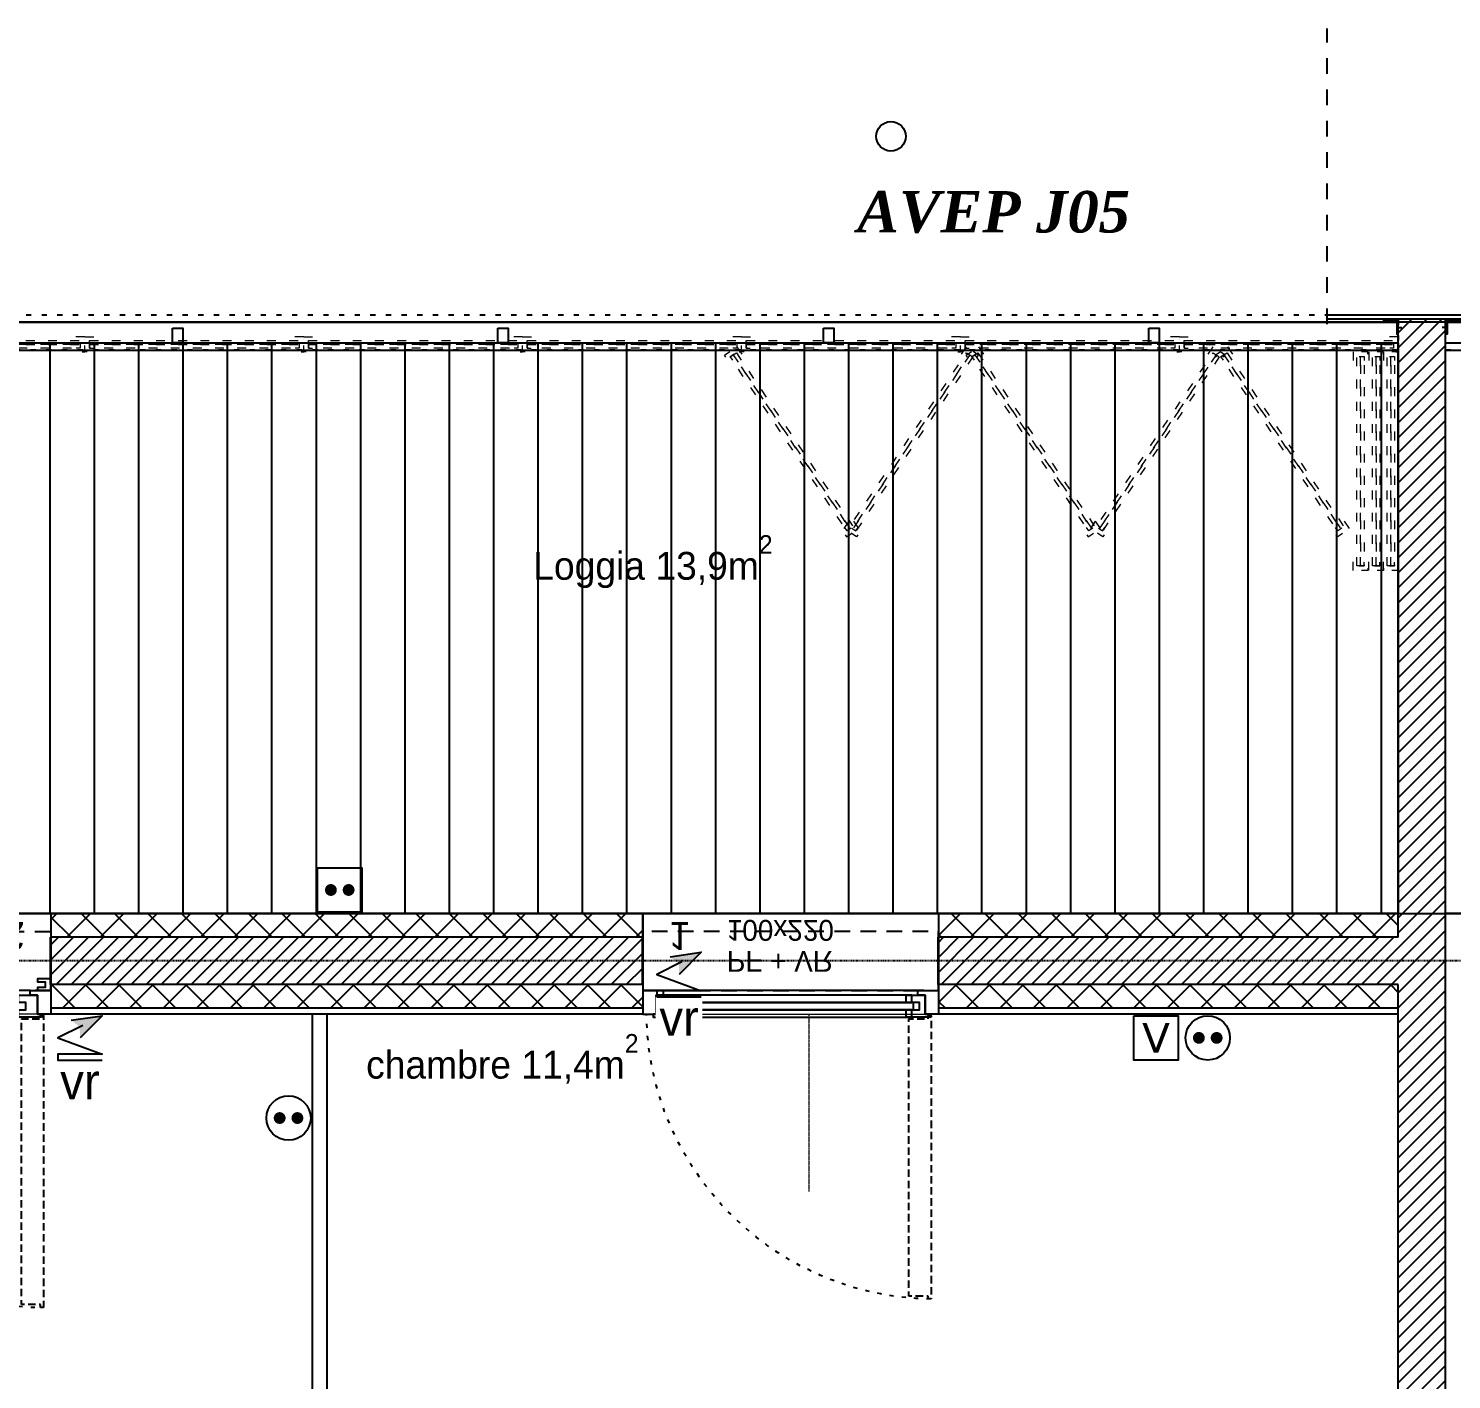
# Model space of a CAD drawing. Header units: centimetres. Extents: x 2648 to 12729, y 1890 to 6224.
# Drawn here: x 9331.4 to 9812.5, y 4759.9 to 5216.7 of the extents above; entities that cross this region are included whole.
import ezdxf

# ---------------------------------------------------------------- set-up
doc = ezdxf.new("R2010")
doc.units = ezdxf.units.CM
for name, pattern in [('ACAD_ISO03W100', [0.295276, 0.11811, -0.177165]), ('Style de ligne -1', [0.41664, 0.20828, -0.20836]), ('Style de ligne -11', [0.347222, 0.20828, -0.138942]), ('Style de ligne -12', [0.164042, 0.054681, -0.109361]), ('Style de ligne -13', [0.147638, 0.098425, -0.049213]), ('Style de ligne -14', [0.147638, 0.098425, -0.049213]), ('Style de ligne -17', [0.347222, 0.20828, -0.138942]), ('Style de ligne -18', [0.164042, 0.054681, -0.109361]), ('Style de ligne -5', [0.20828, 0.069425, -0.138855]), ('VW-01', [0.41656, 0.20828, -0.20828])]:
    doc.linetypes.add(name, pattern=pattern)
for name, color, linetype, lineweight in [('B BATI-lumon', 252, 'Continuous', 20), ('prlm-ELEC-CFA', 1, 'Continuous', 25), ('prlm-ELEC-CFO', 10, 'Continuous', 25), ('w_.prlm-EAU-EPEXT', 252, 'Continuous', 18)]:
    doc.layers.add(name, color=color, linetype=linetype, lineweight=lineweight)
for name, color, linetype in [('B GÈnÈral_Hatch', 252, 'Continuous'), ('B Général', 252, 'Continuous'), ('C ANNOTATIONS-axes horizontaux', 252, 'Style de ligne -1'), ('C ANNOTATIONS-cotation', 252, 'Continuous'), ('C ANNOTATIONS-prestations', 252, 'Continuous'), ('C ANNOTATIONS-texte', 252, 'Continuous'), ('D SURFACES-shab', 252, 'Continuous'), ('Général', 252, 'Continuous'), ('prlm-EAU-EPEXT', 145, 'Continuous'), ('prlm-VMC', 93, 'Continuous')]:
    doc.layers.add(name, color=color, linetype=linetype)
doc.layers.add('prlm-ZEROPLOT', color=254, linetype='Continuous', plot=False)
doc.layers.get('prlm-VMC').off()
doc.styles.add('Eurostile', font='Eurosti.TTF')
doc.styles.add('Eurostile (bold)', font='Eurostib.TTF')
doc.styles.add('prlm-eau-ep', font='timesbi.ttf', dxfattribs={"height": 18})
doc.styles.add('prlm-elec-cfo', font='comic.ttf', dxfattribs={"height": 12})
doc.styles.get("Standard").update_dxf_attribs({"font": 'isocp.shx', "height": 15})
doc.styles.add('Times New Roman (bold italic)', font='timesbi.ttf')
pattern_1 = [(-135, (0, 0), (5.656854, -5.656854), []), (-45, (0, 0), (-5.656854, -5.656854), [])]
pattern_2 = [(45, (0, 0), (2.4253472, -2.6458333), [])]
pattern_3 = [(135, (0, 0), (-5.656854, -5.656854), []), (225, (0, 0), (-5.656854, 5.656854), [])]

# ---------------------------------------------------------------- blocks, each defined once
blk = doc.blocks.new('B 80.PF 100.220 + VR')
at = {"layer": 'B Général', "linetype": 'Continuous'}
for p, q in [((-50, 7), (-50, 17)), ((50, 7), (50, 17))]:
    blk.add_line(p, q, dxfattribs=at)
at = {"layer": 'B Général', "linetype": 'Continuous', "lineweight": 35}
for p, q in [((-50, 7), (-50, -9)), ((50, 7), (50, -9))]:
    blk.add_line(p, q, dxfattribs=at)
at = {"layer": 'B Général'}
blk.add_line((45, 9), (-45, 9), dxfattribs=at)
at = {"layer": 'B Général', "linetype": 'Style de ligne -14', "ltscale": 25.4, "flags": 128}
blk.add_lwpolyline([(47.5, 113.27), (46.5, 113.27), (46.5, 112.27), (40, 112.27), (40, 18.5), (46.5, 18.5), (46.5, 17.5), (47.5, 17.5)], close=True, dxfattribs=at)
at = {"layer": 'B Général', "flags": 128}
for points in [[(-43, 10.5), (-43, 9), (-50, 9), (-50, 17), (-45.5, 17), (-45.5, 10.5)], [(-43.5, 15.5), (43.5, 15.5), (43.5, 13), (-43.5, 13)], [(-41, 18), (41, 18), (41, 15.5), (-41, 15.5)], [(43, 10.5), (43, 9), (50, 9), (50, 17), (45.5, 17), (45.5, 10.5)], [(-41, 13), (41, 13), (41, 10.5), (-41, 10.5)]]:
    blk.add_lwpolyline(points, close=True, dxfattribs=at)
at = {"layer": 'B Général', "linetype": 'Continuous', "flags": 128}
for points in [[(-39, 15.5), (-41.5, 15.5), (-41.5, 13), (-39, 13), (-39, 10.5), (-45.5, 10.5), (-45.5, 17), (-46.5, 17), (-46.5, 18), (-39, 18)], [(39, 15.5), (41.5, 15.5), (41.5, 13), (39, 13), (39, 10.5), (45.5, 10.5), (45.5, 17), (46.5, 17), (46.5, 18), (39, 18)]]:
    blk.add_lwpolyline(points, close=True, dxfattribs=at)
at = {"layer": 'B Général', "linetype": 'Style de ligne -17', "ltscale": 25.4, "flags": 128}
blk.add_lwpolyline([(-50, 9), (50, 9), (50, -11), (-50, -11)], close=True, dxfattribs=at)
at = {"layer": 'B Général', "flags": 128}
blk.add_lwpolyline([(-50, -9), (-50, -17), (50, -17), (50, -9)], dxfattribs=at)
at = {"layer": 'B Général'}
blk.add_circle((47, 17.5), 0.5, dxfattribs=at)
at = {"layer": 'B Général', "linetype": 'Style de ligne -18', "ltscale": 25.4}
blk.add_arc((48.78, 15.78), 97.5, 90.8973, 179.2823, dxfattribs=at)
at = {"layer": 'B Général', "insert": (-21.61, 2.65), "char_height": 7.059, "attachment_point": 1, "rotation": 360, "line_spacing_factor": 0.894142, "style": 'Eurostile'}
blk.add_mtext('PF + VR', dxfattribs=at)
at = {"layer": 'C ANNOTATIONS-prestations', "attachment_point": 1, "rotation": 360, "line_spacing_factor": 0.894142}
for s, insert, char_height, style in [('1', (-41.14, -4.77), 9.41, 'Eurostile (bold)'), ('100x220', (-21.61, -7.83), 7.059, 'Eurostile')]:
    blk.add_mtext(s, dxfattribs=dict(at, insert=insert, char_height=char_height, style=style))
blk = doc.blocks.new('B 80.PF 200.220 + VR')
at = {"layer": 'B Général', "linetype": 'Continuous'}
for p, q in [((-100, 7), (-100, 17)), ((100, 7), (100, 17))]:
    blk.add_line(p, q, dxfattribs=at)
at = {"layer": 'B Général', "linetype": 'Continuous', "lineweight": 35}
for p, q in [((-100, 7), (-100, -9)), ((100, 7), (100, -9))]:
    blk.add_line(p, q, dxfattribs=at)
at = {"layer": 'B Général'}
blk.add_line((-93, 9), (97, 9), dxfattribs=at)
at = {"layer": 'B Général', "linetype": 'Style de ligne -13', "ltscale": 25.4, "flags": 128}
for points in [[(-97.5, 116.12), (-96.5, 116.12), (-96.5, 115.12), (-90, 115.12), (-90, 18.5), (-96.5, 18.5), (-96.5, 17.5), (-97.5, 17.5)], [(97.5, 116.12), (96.5, 116.12), (96.5, 115.12), (90, 115.12), (90, 18.5), (96.5, 18.5), (96.5, 17.5), (97.5, 17.5)]]:
    blk.add_lwpolyline(points, close=True, dxfattribs=at)
at = {"layer": 'B Général', "flags": 128}
for points in [[(-93, 10.5), (-93, 9), (-100, 9), (-100, 17), (-95.5, 17), (-95.5, 10.5)], [(-4.5, 18), (-89, 18), (-89, 15.5), (-4.5, 15.5)], [(6.5, 18), (93, 18), (93, 15.5), (6.5, 15.5)], [(93, 10.5), (93, 9), (100, 9), (100, 17), (95.5, 17), (95.5, 10.5)], [(-4.5, 13), (-89, 13), (-89, 10.5), (-4.5, 10.5)], [(6.5, 13), (93, 13), (93, 10.5), (6.5, 10.5)], [(-100, 9), (-100, 5), (-95.5, 5), (-95.5, 6), (-98, 6), (-98, 8), (-95.5, 8), (-95.5, 9)], [(100, 9), (100, 5), (95.5, 5), (95.5, 6), (98, 6), (98, 8), (95.5, 8), (95.5, 9)]]:
    blk.add_lwpolyline(points, close=True, dxfattribs=at)
at = {"layer": 'B Général', "linetype": 'Continuous', "flags": 128}
for points in [[(-89, 15.5), (-91.5, 15.5), (-91.5, 13), (-89, 13), (-89, 10.5), (-95.5, 10.5), (-95.5, 17), (-96.5, 17), (-96.5, 18), (-89, 18)], [(-6.5, 15.5), (-4, 15.5), (-4, 13), (-6.5, 13), (-6.5, 10.5), (0, 10.5), (0, 17), (1, 17), (1, 18), (-6.5, 18)], [(6.5, 15.5), (4, 15.5), (4, 13), (6.5, 13), (6.5, 10.5), (0, 10.5), (0, 17), (1, 17), (1, 18), (6.5, 18)], [(89, 15.5), (91.5, 15.5), (91.5, 13), (89, 13), (89, 10.5), (95.5, 10.5), (95.5, 17), (96.5, 17), (96.5, 18), (89, 18)]]:
    blk.add_lwpolyline(points, close=True, dxfattribs=at)
at = {"layer": 'B Général', "linetype": 'Style de ligne -11', "ltscale": 25.4, "flags": 128}
blk.add_lwpolyline([(-100, 9), (100, 9), (100, -11), (-100, -11)], close=True, dxfattribs=at)
at = {"layer": 'B Général', "flags": 128}
blk.add_lwpolyline([(100, -9), (100, -17), (-100, -17), (-100, -9)], dxfattribs=at)
at = {"layer": 'B Général'}
for centre in [(-97, 17.5), (97, 17.5)]:
    blk.add_circle(centre, 0.5, dxfattribs=at)
at = {"layer": 'B Général', "linetype": 'Style de ligne -12', "ltscale": 25.4}
for centre, start, end in [((-98.46, 17.77), 359.5523, 89.0018), ((98.46, 17.77), 90.9982, 180.4485)]:
    blk.add_arc(centre, 98.37, start, end, dxfattribs=at)
at = {"layer": 'B Général', "insert": (0, 2.65), "char_height": 7.059, "attachment_point": 2, "rotation": 360, "line_spacing_factor": 0.894142, "style": 'Eurostile'}
blk.add_mtext('PF + VR', dxfattribs=at)
at = {"layer": 'C ANNOTATIONS-prestations', "rotation": 360, "line_spacing_factor": 0.894142}
for s, insert, char_height, attachment_point, style in [('2', (-91.15, -4.77), 9.41, 1, 'Eurostile (bold)'), ('200x220 (2 vantaux) ', (0, -7.82), 7.059, 2, 'Eurostile')]:
    blk.add_mtext(s, dxfattribs=dict(at, insert=insert, char_height=char_height, attachment_point=attachment_point, style=style))
blk = doc.blocks.new('B 80.Groupe-9-1')
at = {"layer": 'B Général', "linetype": 'Continuous'}
for p, q in [((9060.8, 5117.4), (9794.48, 5117.4)), ((9068.64, 5110.39), (9068.64, 4917.39)), ((9083.64, 5110.39), (9083.64, 4917.39)), ((9098.64, 5110.39), (9098.64, 4917.39)), ((9113.64, 5110.39), (9113.64, 4917.39)), ((9128.64, 5110.39), (9128.64, 4917.39)), ((9143.64, 5110.39), (9143.64, 4917.39)), ((9158.64, 5110.39), (9158.64, 4917.39)), ((9173.64, 5110.39), (9173.64, 4917.39)), ((9188.64, 5110.39), (9188.64, 4917.39)), ((9203.64, 5110.39), (9203.64, 4917.39)), ((9218.64, 5110.39), (9218.64, 4917.39)), ((9233.64, 5110.39), (9233.64, 4917.39)), ((9248.64, 5110.39), (9248.64, 4917.39)), ((9263.64, 5110.39), (9263.64, 4917.39)), ((9278.64, 5110.39), (9278.64, 4917.39)), ((9293.64, 5110.39), (9293.64, 4917.39)), ((9308.64, 5110.39), (9308.64, 4917.39)), ((9323.64, 5110.39), (9323.64, 4917.39)), ((9338.64, 5110.39), (9338.64, 4917.39)), ((9353.64, 5110.39), (9353.64, 4917.39)), ((9368.64, 5110.39), (9368.64, 4917.39)), ((9383.64, 5110.39), (9383.64, 4917.39)), ((9398.64, 5110.39), (9398.64, 4917.39)), ((9413.64, 5110.39), (9413.64, 4917.39)), ((9428.64, 5110.39), (9428.64, 4917.39)), ((9443.64, 5110.39), (9443.64, 4917.39)), ((9458.64, 5110.39), (9458.64, 4917.39)), ((9473.64, 5110.39), (9473.64, 4917.39)), ((9488.64, 5110.39), (9488.64, 4917.39)), ((9503.64, 5110.39), (9503.64, 4917.39)), ((9518.64, 5110.39), (9518.64, 4917.39)), ((9533.64, 5110.39), (9533.64, 4917.39)), ((9548.64, 5110.39), (9548.64, 4917.39)), ((9563.64, 5110.39), (9563.64, 4917.39)), ((9578.64, 5110.39), (9578.64, 4917.39)), ((9593.64, 5110.39), (9593.64, 4917.39)), ((9608.64, 5110.39), (9608.64, 4917.39)), ((9623.64, 5110.39), (9623.64, 4917.39)), ((9638.64, 5110.39), (9638.64, 4917.39)), ((9653.64, 5110.39), (9653.64, 4917.39)), ((9668.64, 5110.39), (9668.64, 4917.39)), ((9683.64, 5110.39), (9683.64, 4917.39)), ((9698.64, 5110.39), (9698.64, 4917.39)), ((9713.64, 5110.39), (9713.64, 4917.39)), ((9728.64, 5110.39), (9728.64, 4917.39)), ((9743.64, 5110.39), (9743.64, 4917.39)), ((9758.64, 5110.39), (9758.64, 4917.39)), ((9773.64, 5110.39), (9773.64, 4917.39)), ((9788.64, 5110.39), (9788.64, 4917.39))]:
    blk.add_line(p, q, dxfattribs=at)
at = {"layer": 'B Général', "linetype": 'Style de ligne -5', "ltscale": 25.4, "flags": 128}
blk.add_lwpolyline([(9060.8, 5119.84), (9794.48, 5119.84), (9794.48, 5107.88), (9060.8, 5107.88)], close=True, dxfattribs=at)
at = {"layer": 'B Général', "linetype": 'Continuous', "flags": 128}
for points in [[(9160.14, 5115.34), (9163.64, 5115.34), (9163.64, 5110.34), (9160.14, 5110.34)], [(9270.14, 5115.34), (9273.64, 5115.34), (9273.64, 5110.34), (9270.14, 5110.34)], [(9380.14, 5115.34), (9383.64, 5115.34), (9383.64, 5110.34), (9380.14, 5110.34)], [(9490.14, 5115.34), (9493.64, 5115.34), (9493.64, 5110.34), (9490.14, 5110.34)], [(9600.14, 5115.34), (9603.64, 5115.34), (9603.64, 5110.34), (9600.14, 5110.34)], [(9710.14, 5115.34), (9713.64, 5115.34), (9713.64, 5110.34), (9710.14, 5110.34)], [(9060.8, 5110.34), (9794.48, 5110.34), (9794.48, 4917.39), (9060.8, 4917.39)]]:
    blk.add_lwpolyline(points, close=True, dxfattribs=at)
blk = doc.blocks.new('B 80.Groupe-10-1')
at = {"layer": 'B Général', "linetype": 'Continuous'}
blk.add_line((9810.48, 5117.4), (11031.39, 5117.4), dxfattribs=at)
at = {"layer": 'B Général', "linetype": 'Style de ligne -5', "ltscale": 25.4, "flags": 128}
blk.add_lwpolyline([(11031.39, 4893.39), (11019.43, 4893.39), (11019.43, 5107.88), (9810.48, 5107.88), (9810.48, 5119.84), (11031.39, 5119.84)], close=True, dxfattribs=at)
at = {"layer": 'B Général', "linetype": 'Continuous', "flags": 128}
blk.add_lwpolyline([(11031.39, 4893.39), (10859.39, 4893.39), (10859.39, 4917.39), (9810.48, 4917.39), (9810.48, 5110.34), (11031.39, 5110.34)], close=True, dxfattribs=at)
blk = doc.blocks.new('B 80.Groupe-26-1')
at = {"layer": 'B Général', "linetype": 'Style de ligne -5', "ltscale": 25.4}
for p, q in [((9793.98, 5115.59), (9795.7, 5115.59)), ((9810.98, 5115.59), (9809.27, 5115.59))]:
    blk.add_line(p, q, dxfattribs=at)
at = {"layer": 'B Général', "linetype": 'Continuous', "flags": 128}
for points in [[(9770.48, 5119.84), (9870.48, 5119.84), (9870.48, 5118.34), (9770.48, 5118.34)], [(9794.48, 5114.5), (9794.48, 5118.34), (9789.48, 5118.34), (9789.48, 5117.84), (9793.98, 5117.84), (9793.98, 5113.34), (9794.48, 5113.34)], [(9810.48, 5114.5), (9810.48, 5118.34), (9815.48, 5118.34), (9815.48, 5117.84), (9810.98, 5117.84), (9810.98, 5113.34), (9810.48, 5113.34)]]:
    blk.add_lwpolyline(points, close=True, dxfattribs=at)
blk = doc.blocks.new('B 80.w_.xi.epext')
at = {"layer": 'w_.prlm-EAU-EPEXT', "linetype": 'Continuous', "lineweight": 18}
blk.add_circle((0, 0), 5, dxfattribs=at)
blk = doc.blocks.new('B 80.Groupe-28-1')
at = {"layer": 'w_.prlm-EAU-EPEXT'}
blk.add_blockref('B 80.w_.xi.epext', (9622.99, 5180.18), dxfattribs=at)
at = {"layer": 'w_.prlm-EAU-EPEXT', "insert": (9611.57, 5161.67), "char_height": 13.989, "width": 127.276, "attachment_point": 1, "line_spacing_factor": 1.004802, "style": 'Times New Roman (bold italic)'}
blk.add_mtext('AVEP J05', dxfattribs=at)
blk = doc.blocks.new('B 80.Groupe-83-1')
at = {"layer": 'B BATI-lumon', "linetype": 'ACAD_ISO03W100', "ltscale": 25.4, "flags": 128}
for points in [[(9276.48, 5112.35), (9279.98, 5112.35), (9279.98, 5111.11), (9278.06, 5111.11), (9278.06, 5108.61), (9279.98, 5108.61), (9279.98, 5107.35), (9276.48, 5107.35), (9276.48, 5111.35), (9276.48, 5111.35)], [(9278.06, 5111.11), (9348.91, 5111.11), (9348.91, 5109.86), (9278.06, 5109.86)], [(9278.06, 5109.86), (9348.91, 5109.86), (9348.91, 5108.61), (9278.06, 5108.61)], [(9350.48, 5112.35), (9346.98, 5112.35), (9346.98, 5111.11), (9348.91, 5111.11), (9348.91, 5108.61), (9346.98, 5108.61), (9346.98, 5107.35), (9350.48, 5107.35), (9350.48, 5111.35), (9350.48, 5111.35)]]:
    blk.add_lwpolyline(points, close=True, dxfattribs=at)
blk = doc.blocks.new('B 80.Groupe-84-1')
at = {"layer": 'B BATI-lumon', "linetype": 'ACAD_ISO03W100', "ltscale": 25.4, "flags": 128}
for points in [[(9350.48, 5112.35), (9353.98, 5112.35), (9353.98, 5111.11), (9352.06, 5111.11), (9352.06, 5108.61), (9353.98, 5108.61), (9353.98, 5107.35), (9350.48, 5107.35), (9350.48, 5111.35), (9350.48, 5111.35)], [(9352.06, 5111.11), (9422.91, 5111.11), (9422.91, 5109.86), (9352.06, 5109.86)], [(9352.06, 5109.86), (9422.91, 5109.86), (9422.91, 5108.61), (9352.06, 5108.61)], [(9424.48, 5112.35), (9420.98, 5112.35), (9420.98, 5111.11), (9422.91, 5111.11), (9422.91, 5108.61), (9420.98, 5108.61), (9420.98, 5107.35), (9424.48, 5107.35), (9424.48, 5111.35), (9424.48, 5111.35)]]:
    blk.add_lwpolyline(points, close=True, dxfattribs=at)
blk = doc.blocks.new('B 80.Groupe-85-1')
at = {"layer": 'B BATI-lumon', "linetype": 'ACAD_ISO03W100', "ltscale": 25.4, "flags": 128}
for points in [[(9424.48, 5112.35), (9427.98, 5112.35), (9427.98, 5111.11), (9426.06, 5111.11), (9426.06, 5108.61), (9427.98, 5108.61), (9427.98, 5107.35), (9424.48, 5107.35), (9424.48, 5111.35), (9424.48, 5111.35)], [(9426.06, 5111.11), (9496.91, 5111.11), (9496.91, 5109.86), (9426.06, 5109.86)], [(9426.06, 5109.86), (9496.91, 5109.86), (9496.91, 5108.61), (9426.06, 5108.61)], [(9498.48, 5112.35), (9494.98, 5112.35), (9494.98, 5111.11), (9496.91, 5111.11), (9496.91, 5108.61), (9494.98, 5108.61), (9494.98, 5107.35), (9498.48, 5107.35), (9498.48, 5111.35), (9498.48, 5111.35)]]:
    blk.add_lwpolyline(points, close=True, dxfattribs=at)
blk = doc.blocks.new('B 80.Groupe-86-1')
at = {"layer": 'B BATI-lumon', "linetype": 'ACAD_ISO03W100', "ltscale": 25.4, "flags": 128}
for points in [[(9498.48, 5112.35), (9501.98, 5112.35), (9501.98, 5111.11), (9500.06, 5111.11), (9500.06, 5108.61), (9501.98, 5108.61), (9501.98, 5107.35), (9498.48, 5107.35), (9498.48, 5111.35), (9498.48, 5111.35)], [(9500.06, 5111.11), (9570.91, 5111.11), (9570.91, 5109.86), (9500.06, 5109.86)], [(9500.06, 5109.86), (9570.91, 5109.86), (9570.91, 5108.61), (9500.06, 5108.61)], [(9572.48, 5112.35), (9568.98, 5112.35), (9568.98, 5111.11), (9570.91, 5111.11), (9570.91, 5108.61), (9568.98, 5108.61), (9568.98, 5107.35), (9572.48, 5107.35), (9572.48, 5111.35), (9572.48, 5111.35)]]:
    blk.add_lwpolyline(points, close=True, dxfattribs=at)
blk = doc.blocks.new('B 80.Groupe-87-1')
at = {"layer": 'B BATI-lumon', "linetype": 'ACAD_ISO03W100', "ltscale": 25.4, "flags": 128}
for points in [[(9572.48, 5112.35), (9575.98, 5112.35), (9575.98, 5111.11), (9574.06, 5111.11), (9574.06, 5108.61), (9575.98, 5108.61), (9575.98, 5107.35), (9572.48, 5107.35), (9572.48, 5111.35), (9572.48, 5111.35)], [(9574.06, 5111.11), (9644.91, 5111.11), (9644.91, 5109.86), (9574.06, 5109.86)], [(9574.06, 5109.86), (9644.91, 5109.86), (9644.91, 5108.61), (9574.06, 5108.61)], [(9646.48, 5112.35), (9642.98, 5112.35), (9642.98, 5111.11), (9644.91, 5111.11), (9644.91, 5108.61), (9642.98, 5108.61), (9642.98, 5107.35), (9646.48, 5107.35), (9646.48, 5111.35), (9646.48, 5111.35)]]:
    blk.add_lwpolyline(points, close=True, dxfattribs=at)
blk = doc.blocks.new('B 80.Groupe-88-1')
at = {"layer": 'B BATI-lumon', "linetype": 'ACAD_ISO03W100', "ltscale": 25.4, "flags": 128}
for points in [[(9646.48, 5112.35), (9649.98, 5112.35), (9649.98, 5111.11), (9648.06, 5111.11), (9648.06, 5108.61), (9649.98, 5108.61), (9649.98, 5107.35), (9646.48, 5107.35), (9646.48, 5111.35), (9646.48, 5111.35)], [(9648.06, 5111.11), (9718.91, 5111.11), (9718.91, 5109.86), (9648.06, 5109.86)], [(9648.06, 5109.86), (9718.91, 5109.86), (9718.91, 5108.61), (9648.06, 5108.61)], [(9720.48, 5112.35), (9716.98, 5112.35), (9716.98, 5111.11), (9718.91, 5111.11), (9718.91, 5108.61), (9716.98, 5108.61), (9716.98, 5107.35), (9720.48, 5107.35), (9720.48, 5111.35), (9720.48, 5111.35)]]:
    blk.add_lwpolyline(points, close=True, dxfattribs=at)
blk = doc.blocks.new('B 80.Groupe-89-1')
at = {"layer": 'B BATI-lumon', "linetype": 'ACAD_ISO03W100', "ltscale": 25.4, "flags": 128}
for points in [[(9720.48, 5112.35), (9723.98, 5112.35), (9723.98, 5111.11), (9722.06, 5111.11), (9722.06, 5108.61), (9723.98, 5108.61), (9723.98, 5107.35), (9720.48, 5107.35), (9720.48, 5111.35), (9720.48, 5111.35)], [(9722.06, 5111.11), (9792.91, 5111.11), (9792.91, 5109.86), (9722.06, 5109.86)], [(9722.06, 5109.86), (9792.91, 5109.86), (9792.91, 5108.61), (9722.06, 5108.61)], [(9794.48, 5112.35), (9790.98, 5112.35), (9790.98, 5111.11), (9792.91, 5111.11), (9792.91, 5108.61), (9790.98, 5108.61), (9790.98, 5107.35), (9794.48, 5107.35), (9794.48, 5111.35), (9794.48, 5111.35)]]:
    blk.add_lwpolyline(points, close=True, dxfattribs=at)
blk = doc.blocks.new('B 80.Groupe-90-1')
at = {"layer": 'B BATI-lumon', "linetype": 'ACAD_ISO03W100', "ltscale": 25.4, "flags": 128}
for points in [[(9789.48, 5107.35), (9789.48, 5103.85), (9790.73, 5103.85), (9790.73, 5105.77), (9793.23, 5105.77), (9793.23, 5103.85), (9794.48, 5103.85), (9794.48, 5107.35), (9790.49, 5107.35), (9790.49, 5107.35)], [(9790.73, 5034.93), (9790.73, 5105.77), (9791.98, 5105.77), (9791.98, 5034.93)], [(9791.98, 5034.93), (9791.98, 5105.77), (9793.23, 5105.77), (9793.23, 5034.93)], [(9789.48, 5033.35), (9789.48, 5036.85), (9790.73, 5036.85), (9790.73, 5034.93), (9793.23, 5034.93), (9793.23, 5036.85), (9794.48, 5036.85), (9794.48, 5033.35), (9790.49, 5033.35), (9790.49, 5033.35)]]:
    blk.add_lwpolyline(points, close=True, dxfattribs=at)
blk = doc.blocks.new('B 80.Groupe-91-1')
at = {"layer": 'B BATI-lumon', "linetype": 'ACAD_ISO03W100', "ltscale": 25.4, "flags": 128}
for points in [[(9784.48, 5107.35), (9784.48, 5103.85), (9785.73, 5103.85), (9785.73, 5105.77), (9788.23, 5105.77), (9788.23, 5103.85), (9789.48, 5103.85), (9789.48, 5107.35), (9785.49, 5107.35), (9785.49, 5107.35)], [(9785.73, 5034.93), (9785.73, 5105.77), (9786.98, 5105.77), (9786.98, 5034.93)], [(9786.98, 5034.93), (9786.98, 5105.77), (9788.23, 5105.77), (9788.23, 5034.93)], [(9784.48, 5033.35), (9784.48, 5036.85), (9785.73, 5036.85), (9785.73, 5034.93), (9788.23, 5034.93), (9788.23, 5036.85), (9789.48, 5036.85), (9789.48, 5033.35), (9785.49, 5033.35), (9785.49, 5033.35)]]:
    blk.add_lwpolyline(points, close=True, dxfattribs=at)
blk = doc.blocks.new('B 80.Groupe-92-1')
at = {"layer": 'B BATI-lumon', "linetype": 'ACAD_ISO03W100', "ltscale": 25.4, "flags": 128}
for points in [[(9779.23, 5107.35), (9779.23, 5103.85), (9780.48, 5103.85), (9780.48, 5105.77), (9782.98, 5105.77), (9782.98, 5103.85), (9784.23, 5103.85), (9784.23, 5107.35), (9780.24, 5107.35), (9780.24, 5107.35)], [(9780.48, 5034.93), (9780.48, 5105.77), (9781.73, 5105.77), (9781.73, 5034.93)], [(9781.73, 5034.93), (9781.73, 5105.77), (9782.98, 5105.77), (9782.98, 5034.93)], [(9779.23, 5033.35), (9779.23, 5036.85), (9780.48, 5036.85), (9780.48, 5034.93), (9782.98, 5034.93), (9782.98, 5036.85), (9784.23, 5036.85), (9784.23, 5033.35), (9780.24, 5033.35), (9780.24, 5033.35)]]:
    blk.add_lwpolyline(points, close=True, dxfattribs=at)
blk = doc.blocks.new('B 80.Groupe-93-1')
at = {"layer": 'B BATI-lumon', "linetype": 'ACAD_ISO03W100', "ltscale": 25.4, "flags": 128}
for points in [[(9736.74, 5109), (9738.69, 5106.09), (9737.66, 5105.4), (9736.59, 5106.99), (9734.51, 5105.6), (9735.58, 5104), (9734.54, 5103.3), (9732.59, 5106.21), (9735.91, 5108.44), (9735.91, 5108.44)], [(9735.55, 5106.3), (9775.05, 5047.49), (9774.01, 5046.79), (9734.51, 5105.6)], [(9736.59, 5106.99), (9776.09, 5048.18), (9775.05, 5047.49), (9735.55, 5106.3)], [(9778, 5047.57), (9776.04, 5050.47), (9775.01, 5049.78), (9776.09, 5048.18), (9774.01, 5046.79), (9772.94, 5048.38), (9771.89, 5047.68), (9773.85, 5044.78), (9777.16, 5047.01), (9777.16, 5047.01)]]:
    blk.add_lwpolyline(points, close=True, dxfattribs=at)
blk = doc.blocks.new('B 80.Groupe-94-1')
at = {"layer": 'B BATI-lumon', "linetype": 'ACAD_ISO03W100', "ltscale": 25.4, "flags": 128}
for points in [[(9731.76, 5109), (9729.8, 5106.09), (9730.83, 5105.4), (9731.91, 5106.99), (9733.98, 5105.6), (9732.91, 5104), (9733.95, 5103.3), (9735.91, 5106.21), (9732.59, 5108.44), (9732.59, 5108.44)], [(9732.94, 5106.3), (9693.44, 5047.49), (9692.41, 5048.18), (9731.91, 5106.99)], [(9733.98, 5105.6), (9694.48, 5046.79), (9693.44, 5047.49), (9732.94, 5106.3)], [(9690.5, 5047.57), (9692.45, 5050.47), (9693.48, 5049.78), (9692.41, 5048.18), (9694.48, 5046.79), (9695.56, 5048.38), (9696.6, 5047.68), (9694.65, 5044.78), (9691.33, 5047.01), (9691.33, 5047.01)]]:
    blk.add_lwpolyline(points, close=True, dxfattribs=at)
blk = doc.blocks.new('B 80.Groupe-95-1')
at = {"layer": 'B BATI-lumon', "linetype": 'ACAD_ISO03W100', "ltscale": 25.4, "flags": 128}
for points in [[(9652.56, 5109), (9654.51, 5106.09), (9653.48, 5105.4), (9652.41, 5106.99), (9650.33, 5105.6), (9651.4, 5104), (9650.36, 5103.3), (9648.41, 5106.21), (9651.73, 5108.44), (9651.73, 5108.44)], [(9651.37, 5106.3), (9690.87, 5047.49), (9689.83, 5046.79), (9650.33, 5105.6)], [(9652.41, 5106.99), (9691.91, 5048.18), (9690.87, 5047.49), (9651.37, 5106.3)], [(9693.82, 5047.57), (9691.87, 5050.47), (9690.84, 5049.78), (9691.91, 5048.18), (9689.83, 5046.79), (9688.76, 5048.38), (9687.72, 5047.68), (9689.67, 5044.78), (9692.99, 5047.01), (9692.99, 5047.01)]]:
    blk.add_lwpolyline(points, close=True, dxfattribs=at)
blk = doc.blocks.new('B 80.Groupe-96-1')
at = {"layer": 'B BATI-lumon', "linetype": 'ACAD_ISO03W100', "ltscale": 25.4, "flags": 128}
for points in [[(9648.41, 5109), (9646.46, 5106.09), (9647.49, 5105.4), (9648.56, 5106.99), (9650.64, 5105.6), (9649.57, 5104), (9650.61, 5103.3), (9652.56, 5106.21), (9649.24, 5108.44), (9649.24, 5108.44)], [(9649.6, 5106.3), (9610.1, 5047.49), (9609.06, 5048.18), (9648.56, 5106.99)], [(9650.63, 5105.6), (9611.13, 5046.79), (9610.1, 5047.49), (9649.6, 5106.3)], [(9607.15, 5047.57), (9609.1, 5050.47), (9610.13, 5049.78), (9609.06, 5048.18), (9611.14, 5046.79), (9612.21, 5048.38), (9613.25, 5047.68), (9611.3, 5044.78), (9607.98, 5047.01), (9607.98, 5047.01)]]:
    blk.add_lwpolyline(points, close=True, dxfattribs=at)
blk = doc.blocks.new('B 80.Groupe-97-1')
at = {"layer": 'B BATI-lumon', "linetype": 'ACAD_ISO03W100', "ltscale": 25.4, "flags": 128}
for points in [[(9570.87, 5109), (9572.82, 5106.09), (9571.79, 5105.4), (9570.72, 5106.99), (9568.64, 5105.6), (9569.72, 5104), (9568.67, 5103.3), (9566.72, 5106.21), (9570.04, 5108.44), (9570.04, 5108.44)], [(9569.68, 5106.3), (9609.18, 5047.49), (9608.15, 5046.79), (9568.65, 5105.6)], [(9570.72, 5106.99), (9610.22, 5048.18), (9609.18, 5047.49), (9569.68, 5106.3)], [(9612.13, 5047.57), (9610.18, 5050.47), (9609.15, 5049.78), (9610.22, 5048.18), (9608.14, 5046.79), (9607.07, 5048.38), (9606.03, 5047.68), (9607.98, 5044.78), (9611.3, 5047.01), (9611.3, 5047.01)]]:
    blk.add_lwpolyline(points, close=True, dxfattribs=at)
blk = doc.blocks.new('B 80.Groupe-109-1')
at = {"layer": 'B BATI-lumon'}
for name in ['B 80.Groupe-83-1', 'B 80.Groupe-84-1', 'B 80.Groupe-85-1', 'B 80.Groupe-86-1', 'B 80.Groupe-97-1', 'B 80.Groupe-87-1', 'B 80.Groupe-96-1', 'B 80.Groupe-88-1', 'B 80.Groupe-95-1', 'B 80.Groupe-94-1', 'B 80.Groupe-89-1', 'B 80.Groupe-93-1', 'B 80.Groupe-92-1', 'B 80.Groupe-91-1', 'B 80.Groupe-90-1']:
    blk.add_blockref(name, (0, 0), dxfattribs=at)
blk = doc.blocks.new('xi.EA')
at = {"layer": 'prlm-ZEROPLOT', "color": 250, "linetype": 'ACAD_ISO03W100', "lineweight": 0, "ltscale": 0.2}
blk.add_lwpolyline([(0, 0), (0, 60)], dxfattribs=at)
blk = doc.blocks.new('xi.epext')
at = {"layer": 'prlm-EAU-EPEXT', "color": 0, "linetype": 'ByBlock', "lineweight": -2}
blk.add_circle((0, 0), 5, dxfattribs=at)
blk = doc.blocks.new('xi.VR')
at = {"layer": 'prlm-ELEC-CFO', "lineweight": 5}
blk.add_hatch(color=0, dxfattribs=at).paths.add_polyline_path([(-3, 6), (-0.1, 3.7), (0, 0), (7.5, 7.5)])
at = {"layer": 'prlm-ELEC-CFO', "color": 0}
for points in [[(-3, 6), (7.5, 7.5), (0, 0)], [(0.95, 4.23), (-7.5, 0), (7.5, -5.5), (-7.5, -5.5), (-7.5, -7.5), (7.5, -7.5)]]:
    blk.add_lwpolyline(points, dxfattribs=at)
blk = doc.blocks.new('xi.PC')
at = {"color": 0, "lineweight": 5}
blk.add_wipeout([(-7.5, -7.5), (7.5, -7.5), (7.5, 7.5), (-7.5, 7.5)], dxfattribs=at).dxf.layer = 'prlm-ELEC-CFO'
at = {"layer": 'prlm-ELEC-CFO', "color": 0, "linetype": 'ByBlock', "lineweight": 5, "const_width": 2}
for points in [[(-4, 0, 1), (-2, 0, 1)], [(2, 0, 1), (4, 0, 1)]]:
    blk.add_lwpolyline(points, format="xyb", close=True, dxfattribs=at)
at = {"layer": 'prlm-ELEC-CFO', "color": 0, "linetype": 'ByBlock', "lineweight": -2}
blk.add_circle((0, 0), 7.5, dxfattribs=at)
blk = doc.blocks.new('xi.TV')
at = {"layer": 'prlm-ELEC-CFA', "color": 0, "linetype": 'ByBlock', "lineweight": -2, "flags": 128}
blk.add_lwpolyline([(-7.5, 7.5), (7.5, 7.5), (7.5, -7.5), (-7.5, -7.5)], close=True, dxfattribs=at)
at = {"layer": 'prlm-ELEC-CFA', "color": 0, "linetype": 'ByBlock', "insert": (0, 0), "char_height": 10, "width": 11.36, "attachment_point": 5}
blk.add_mtext('{\\fVerdana|b0|i0|c0|p34;V}', dxfattribs=at)
blk = doc.blocks.new('xi.PC-EXT')
at = {"layer": 'prlm-ELEC-CFO', "color": 0, "linetype": 'ByBlock', "lineweight": -2, "flags": 128}
blk.add_lwpolyline([(-7.5, 7.5), (7.5, 7.5), (7.5, -7.5), (-7.5, -7.5)], close=True, dxfattribs=at)
at = {"layer": 'prlm-ELEC-CFO', "color": 0, "linetype": 'ByBlock', "lineweight": 5, "const_width": 2}
for points in [[(-4, 0, 1), (-2, 0, 1)], [(2, 0, 1), (4, 0, 1)]]:
    blk.add_lwpolyline(points, format="xyb", close=True, dxfattribs=at)

msp = doc.modelspace()

# ---------------------------------------------------------------- hatches: boundary and pattern name
at = {"layer": 'B GÈnÈral_Hatch', "linetype": 'Continuous'}
h = msp.add_hatch(dxfattribs=at)
h.set_pattern_fill('50_BETON', color=256, style=0, pattern_type=2)
h.set_pattern_definition(pattern_2)
h.paths.add_polyline_path([(9794.484, 4300.333), (9810.484, 4300.334), (9810.484, 5118.341), (9794.484, 5118.341)])
h = msp.add_hatch(dxfattribs=at)
h.set_pattern_fill('02_ISOLANT', color=256, angle=-180, style=0, pattern_type=2)
h.set_pattern_definition(pattern_1)
h.paths.add_polyline_path([(9539.085, 4909.389), (9539.085, 4917.389), (9339.037, 4917.389), (9339.037, 4909.389)])
h = msp.add_hatch(dxfattribs=at)
h.set_pattern_fill('02_ISOLANT', color=256, angle=90, style=0, pattern_type=2)
h.set_pattern_definition(pattern_3)
h.paths.add_polyline_path([(9639.085, 4909.389), (9794.484, 4909.389), (9794.484, 4917.389), (9639.085, 4917.389)])
h = msp.add_hatch(dxfattribs=at)
h.set_pattern_fill('50_BETON', color=256, style=0, pattern_type=2)
h.set_pattern_definition(pattern_2)
h.paths.add_polyline_path([(9539.085, 4893.389), (9539.085, 4909.389), (9339.037, 4909.389), (9339.037, 4893.389)])
h = msp.add_hatch(dxfattribs=at)
h.set_pattern_fill('50_BETON', color=256, style=0, pattern_type=2)
h.set_pattern_definition(pattern_2)
h.paths.add_polyline_path([(9639.085, 4893.389), (9794.484, 4893.389), (9794.484, 4909.389), (9639.085, 4909.389)])
h = msp.add_hatch(dxfattribs=at)
h.set_pattern_fill('02_ISOLANT', color=256, angle=-180, style=0, pattern_type=2)
h.set_pattern_definition(pattern_1)
h.paths.add_polyline_path([(9539.085, 4885.389), (9539.085, 4893.389), (9339.037, 4893.389), (9339.037, 4885.389)])
h = msp.add_hatch(dxfattribs=at)
h.set_pattern_fill('02_ISOLANT', color=256, angle=90, style=0, pattern_type=2)
h.set_pattern_definition(pattern_3)
h.paths.add_polyline_path([(9639.085, 4885.389), (9794.484, 4885.389), (9794.484, 4893.389), (9639.085, 4893.389)])

# ---------------------------------------------------------------- linework, layer by layer
at = {"layer": 'B Général', "linetype": 'Continuous', "lineweight": 18}
for p, q in [((9794.484, 4917.389), (9794.484, 5118.341)), ((9810.484, 4300.334), (9810.484, 5118.341)), ((9539.085, 4909.389), (9339.037, 4909.389)), ((9794.484, 4909.389), (9639.085, 4909.389)), ((9539.085, 4893.389), (9339.037, 4893.389)), ((9794.484, 4893.389), (9639.085, 4893.389)), ((9794.484, 4300.333), (9794.484, 4883.389))]:
    msp.add_line(p, q, dxfattribs=at)
at = {"layer": 'B Général', "linetype": 'Continuous'}
for p, q in [((9810.484, 5118.341), (9794.484, 5118.341)), ((9794.484, 4917.389), (9794.484, 5118.341)), ((9810.484, 4300.334), (9810.484, 5118.341)), ((9539.085, 4917.389), (9339.037, 4917.389)), ((9339.037, 4917.389), (9339.037, 4883.389)), ((9539.085, 4917.389), (9339.037, 4917.389)), ((9539.085, 4917.389), (9539.085, 4883.389)), ((9794.484, 4917.389), (9639.085, 4917.389)), ((9639.085, 4917.389), (9639.085, 4883.389)), ((9794.484, 4917.389), (9639.085, 4917.389)), ((9794.484, 4909.389), (9794.484, 4917.389)), ((9539.085, 4909.389), (9339.037, 4909.389)), ((9794.484, 4909.389), (9639.085, 4909.389)), ((9539.085, 4893.389), (9339.037, 4893.389)), ((9794.484, 4893.389), (9639.085, 4893.389)), ((9794.484, 4885.389), (9794.484, 4893.389)), ((9539.085, 4885.389), (9339.037, 4885.389)), ((9539.085, 4885.389), (9339.037, 4885.389)), ((9539.085, 4883.389), (9339.037, 4883.389)), ((9539.085, 4883.389), (9339.037, 4883.389)), ((9427.344, 4883.389), (9427.344, 4557.815)), ((9427.344, 4883.389), (9427.344, 4557.815)), ((9432.344, 4883.389), (9432.344, 4557.815)), ((9432.344, 4883.389), (9432.344, 4568.397)), ((9794.484, 4885.389), (9639.085, 4885.389)), ((9794.484, 4885.389), (9639.085, 4885.389)), ((9794.484, 4883.389), (9639.085, 4883.389)), ((9794.484, 4883.389), (9639.085, 4883.389)), ((9794.484, 4883.389), (9794.484, 4885.389)), ((9794.484, 4300.333), (9794.484, 4883.389))]:
    msp.add_line(p, q, dxfattribs=at)
at = {"layer": 'C ANNOTATIONS-axes horizontaux'}
msp.add_line((12370.813, 4901.389), (2960.813, 4901.389), dxfattribs=at)
msp.add_line((12370.813, 4901.389), (2960.813, 4901.389), dxfattribs=at)
at = {"layer": 'C ANNOTATIONS-cotation', "linetype": 'VW-01', "ltscale": 25.4}
msp.add_line((9770.485, 5116.653), (9770.485, 5216.653), dxfattribs=at)
at = {"layer": 'D SURFACES-shab', "linetype": 'Continuous', "flags": 128}
for points in [[(9794.484, 4917.389), (9060.796, 4917.389), (9060.796, 5107.882), (9794.484, 5107.882)], [(11018.331, 4917.389), (9810.484, 4917.389), (9810.484, 5107.882), (11018.331, 5107.882)]]:
    msp.add_lwpolyline(points, close=True, dxfattribs=at)
at = {"layer": 'D SURFACES-shab', "lineweight": 18, "flags": 128}
for points in [[(9060.795, 4306.288), (9348.344, 4306.288), (9348.344, 4367.315), (9362.329, 4367.315), (9362.329, 4397.317), (9362.329, 4397.317), (9362.329, 4462.315), (9427.344, 4462.315), (9427.344, 4883.389), (9060.795, 4883.389), (9060.795, 4492.394), (9060.795, 4492.394), (9060.795, 4426.288), (9060.795, 4426.288)], [(9432.344, 4883.389), (9794.484, 4883.389), (9794.484, 4569.372), (9432.344, 4569.372)]]:
    msp.add_lwpolyline(points, close=True, dxfattribs=at)
at = {"layer": 'prlm-ZEROPLOT'}
for points in [[(8418.485, 4917.388), (11031.388, 4917.388), (11031.388, 5117.389), (8418.485, 5117.389)], [(8418.485, 4917.388), (10859.388, 4917.388), (10859.389, 3517.39), (9818.485, 3517.39), (9818.485, 2192.491), (8418.485, 2192.491)]]:
    msp.add_lwpolyline(points, close=True, dxfattribs=at)

# ---------------------------------------------------------------- block references
at = {"layer": 'B BATI-lumon'}
msp.add_blockref('B 80.Groupe-109-1', (0, 0), dxfattribs=at)
at = {"layer": 'B Général'}
for name in ['B 80.Groupe-9-1', 'B 80.Groupe-26-1', 'B 80.Groupe-10-1']:
    msp.add_blockref(name, (0, 0), dxfattribs=at)
at = {"layer": 'B Général', "rotation": 180.000000003335}
msp.add_blockref('B 80.PF 200.220 + VR', (9239.037, 4900.389), dxfattribs=at)
at = {"layer": 'B Général', "xscale": -1, "rotation": 180.000000003335}
msp.add_blockref('B 80.PF 100.220 + VR', (9589.085, 4900.389), dxfattribs=at)
at = {"layer": 'Général'}
msp.add_blockref('B 80.Groupe-28-1', (0, 0), dxfattribs=at)
at = {"layer": 'prlm-EAU-EPEXT'}
msp.add_blockref('xi.epext', (9622.99, 5180.181), dxfattribs=at)
at = {"layer": 'prlm-ELEC-CFA'}
msp.add_blockref('xi.TV', (9712.59, 4875.389), dxfattribs=at)
at = {"layer": 'prlm-ELEC-CFO'}
msp.add_blockref('xi.PC-EXT', (9436.663, 4925.394), dxfattribs=at)
at = {"layer": 'prlm-VMC', "rotation": 180}
msp.add_blockref('xi.EA', (9595.269, 4883.389), dxfattribs=at)

# ---------------------------------------------------------------- texts
at = {"layer": 'C ANNOTATIONS-texte', "char_height": 9.412, "line_spacing_factor": 0.894142, "style": 'Eurostile'}
for s, insert, width, attachment_point in [('Loggia 13,9m{\\H0.6667x;\\S2^ ;}', (9583, 5045.34), 264, 3), ('chambre 11,4m{\\H0.6667x;\\S2^ ;}', (9445.573, 4876.684), 108, 1)]:
    msp.add_mtext(s, dxfattribs=dict(at, insert=insert, width=width, attachment_point=attachment_point))
at = {"layer": 'prlm-EAU-EPEXT', "insert": (9611.567, 5161.681), "char_height": 14, "width": 127.27602, "attachment_point": 1, "style": 'prlm-eau-ep'}
msp.add_mtext('AVEP J05', dxfattribs=at)

# ---------------------------------------------------------------- next in the draw order: block references
at = {"layer": 'prlm-ELEC-CFO'}
for p in [(9730.079, 4875.389), (9419.344, 4848.297)]:
    msp.add_blockref('xi.PC', p, dxfattribs=at)

# ---------------------------------------------------------------- next in the draw order: texts
at = {"layer": 'prlm-ELEC-CFO', "lineweight": 20, "char_height": 12, "attachment_point": 5, "line_spacing_factor": 0.8, "style": 'prlm-elec-cfo', "bg_fill": 3, "box_fill_scale": 1.1, "bg_fill_color": 256, "bg_fill_transparency": 0}
for insert in [(9551.375, 4882.111), (9348.855, 4860.671)]:
    msp.add_mtext('vr', dxfattribs=dict(at, insert=insert))

# ---------------------------------------------------------------- next in the draw order: block references
at = {"layer": 'prlm-ELEC-CFO'}
for p in [(9551.375, 4896.828), (9348.855, 4875.389)]:
    msp.add_blockref('xi.VR', p, dxfattribs=at)

doc.saveas('drawing.dxf')
